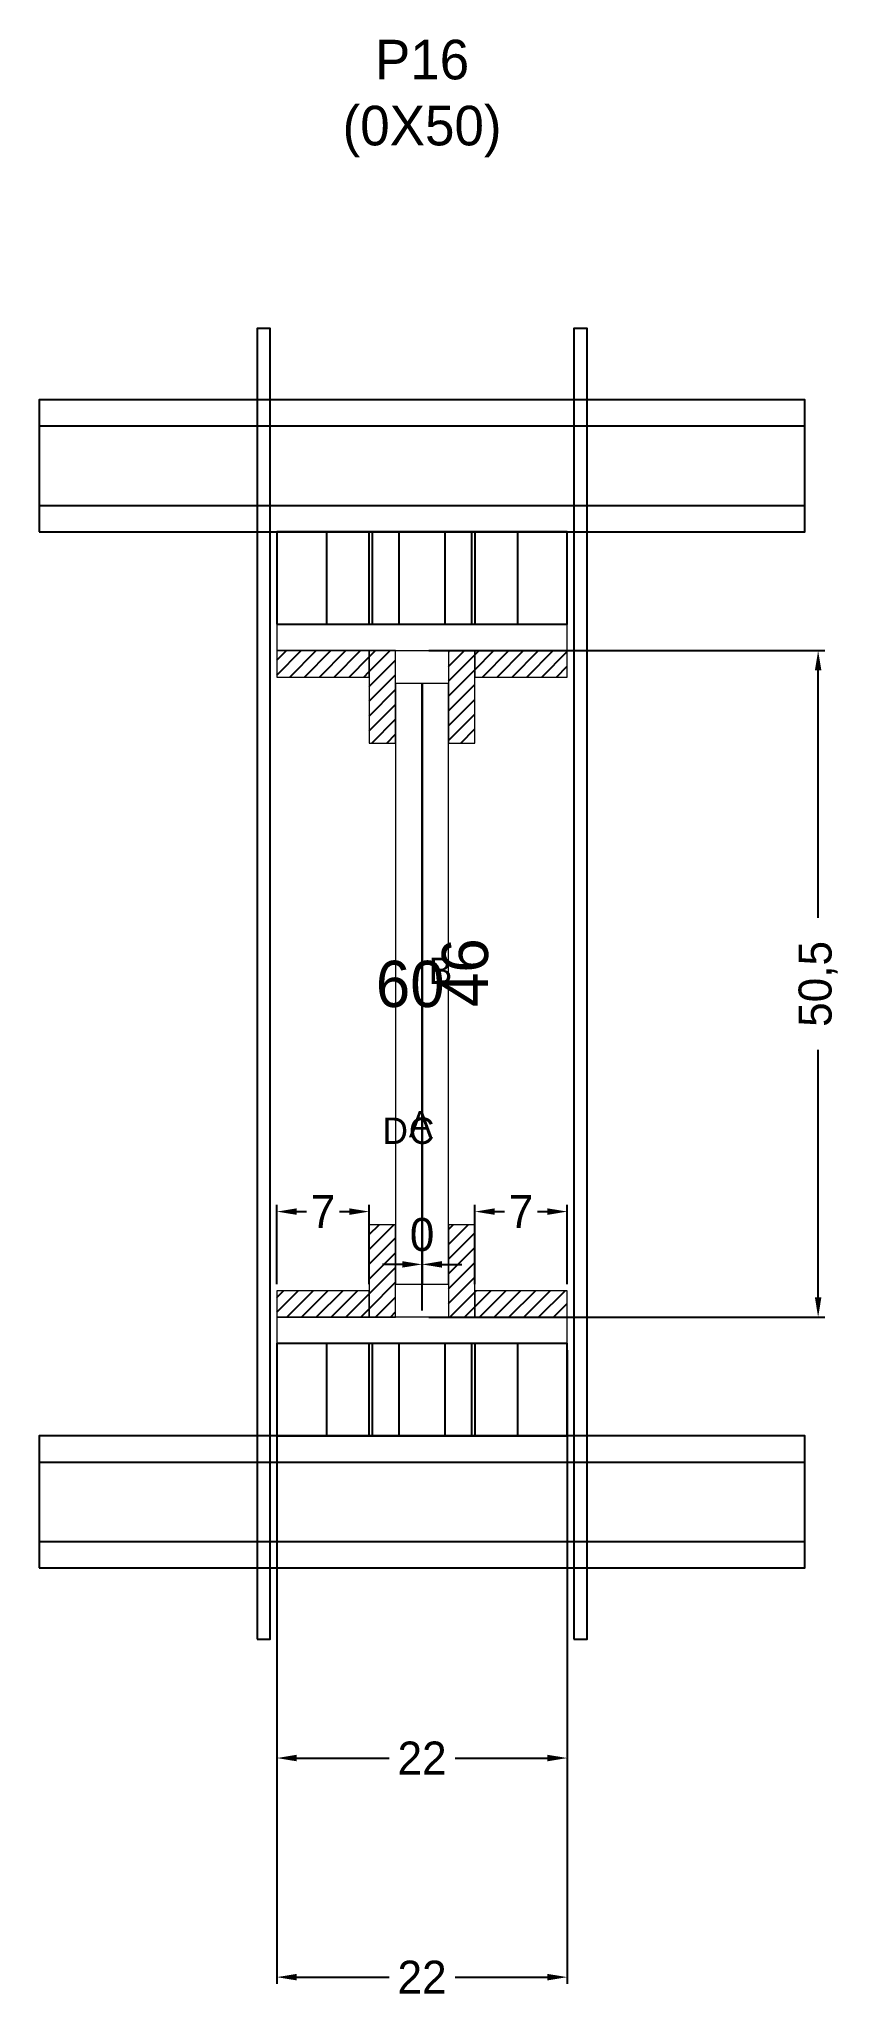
# Model space of a CAD drawing. Header units: centimetres. Extents: x -58 to 63, y -14 to 283.
import ezdxf

# ---------------------------------------------------------------- set-up
doc = ezdxf.new("R2010")
doc.units = ezdxf.units.CM
for name, color, linetype in [('CHAPA', 140, 'Continuous'), ('COTA', 241, 'Continuous'), ('Hachura', 251, 'Continuous'), ('Madeira', 30, 'Continuous'), ('NOMENCLATURA', 7, 'Continuous'), ('Painéis', 200, 'Continuous'), ('Perfil Metálico', 150, 'Continuous'), ('SARRAFO', 251, 'Continuous'), ('TEXTO_GERAL', 7, 'Continuous')]:
    doc.layers.add(name, color=color, linetype=linetype)
doc.dimstyles.new('cotax2', dxfattribs={"dimtxt": 2.5, "dimasz": 1.5, "dimexe": 0.5, "dimexo": 0.5, "dimgap": 0.5, "dimtad": 1, "dimcen": 2.5, "dimazin": 3, "dimtfac": 1, "dimtmove": 0, "dimatfit": 3})
pattern_1 = [(45, (0, 0), (-1.122532, 1.122532), [])]

# ---------------------------------------------------------------- blocks, each defined once
blk = doc.blocks.new('_CLOSEDFILLED')
at = {"color": 0, "linetype": 'BYBLOCK'}
blk.add_solid([(-1, 0.164), (0, 0), (-1, -0.164)], dxfattribs=at)
blk = doc.blocks.new('*D1')
for p, q in [((-22, 84.5), (-22, -11.5)), ((22, 84.5), (22, -11.5)), ((-19, -10.5), (-5, -10.5)), ((5, -10.5), (19, -10.5))]:
    blk.add_line(p, q)
at = {"layer": 'Defpoints'}
for p in [(-22, 85.5), (22, 85.5), (-22, -10.5)]:
    blk.add_point(p, dxfattribs=at)
at = {"layer": 'COTA', "xscale": 3, "yscale": 3, "rotation": 180}
blk.add_blockref('_CLOSEDFILLED', (-22, -10.5), dxfattribs=at)
at = {"layer": 'COTA', "xscale": 3, "yscale": 3}
blk.add_blockref('_CLOSEDFILLED', (22, -10.5), dxfattribs=at)
at = {"layer": 'COTA', "insert": (0, -10.5), "char_height": 5, "attachment_point": 5}
blk.add_mtext('22', dxfattribs=at)
blk = doc.blocks.new('*D2')
for p, q in [((0, 90.5), (0, 98.5)), ((0, 90.5), (0, 98.5)), ((-3, 97.5), (-6, 97.5)), ((0, 97.5), (0, 97.5)), ((3, 97.5), (6, 97.5))]:
    blk.add_line(p, q)
at = {"layer": 'Defpoints'}
for p in [(0, 97.5), (0, 89.5), (0, 89.5)]:
    blk.add_point(p, dxfattribs=at)
at = {"layer": 'COTA', "xscale": 3, "yscale": 3}
blk.add_blockref('_CLOSEDFILLED', (0, 97.5), dxfattribs=at)
at = {"layer": 'COTA', "xscale": 3, "yscale": 3, "rotation": 180}
blk.add_blockref('_CLOSEDFILLED', (0, 97.5), dxfattribs=at)
at = {"layer": 'COTA', "insert": (0, 102), "char_height": 5, "attachment_point": 5}
blk.add_mtext('0', dxfattribs=at)
blk = doc.blocks.new('*D3')
for p, q in [((1, 190.5), (61, 190.5)), ((60, 150), (60, 187.5)), ((60, 92.5), (60, 130)), ((1, 89.5), (61, 89.5))]:
    blk.add_line(p, q)
at = {"layer": 'Defpoints'}
for p in [(0, 190.5), (0, 89.5), (60, 89.5)]:
    blk.add_point(p, dxfattribs=at)
at = {"layer": 'COTA', "xscale": 3, "yscale": 3}
for p, rotation in [((60, 190.5), 90), ((60, 89.5), -90.00000000000001)]:
    blk.add_blockref('_CLOSEDFILLED', p, dxfattribs=dict(at, rotation=rotation))
at = {"layer": 'COTA', "insert": (60, 140), "char_height": 5, "attachment_point": 5, "rotation": 90}
blk.add_mtext('50,5', dxfattribs=at)
blk = doc.blocks.new('*D4')
for p, q in [((-22, 94.5), (-22, 106.5)), ((-19, 105.5), (-17.5, 105.5)), ((-12.5, 105.5), (-11, 105.5)), ((-8, 94.5), (-8, 106.5))]:
    blk.add_line(p, q)
at = {"layer": 'Defpoints'}
for p in [(-22, 105.5), (-22, 93.5), (-8, 93.5)]:
    blk.add_point(p, dxfattribs=at)
at = {"layer": 'COTA', "xscale": 3, "yscale": 3, "rotation": 180}
blk.add_blockref('_CLOSEDFILLED', (-22, 105.5), dxfattribs=at)
at = {"layer": 'COTA', "xscale": 3, "yscale": 3}
blk.add_blockref('_CLOSEDFILLED', (-8, 105.5), dxfattribs=at)
at = {"layer": 'COTA', "insert": (-15, 105.5), "char_height": 5, "attachment_point": 5}
blk.add_mtext('7', dxfattribs=at)
blk = doc.blocks.new('*D5')
for p, q in [((8, 94.5), (8, 106.5)), ((11, 105.5), (12.5, 105.5)), ((17.5, 105.5), (19, 105.5)), ((22, 94.5), (22, 106.5))]:
    blk.add_line(p, q)
at = {"layer": 'Defpoints'}
for p in [(8, 105.5), (8, 93.5), (22, 93.5)]:
    blk.add_point(p, dxfattribs=at)
at = {"layer": 'COTA', "xscale": 3, "yscale": 3, "rotation": 180}
blk.add_blockref('_CLOSEDFILLED', (8, 105.5), dxfattribs=at)
at = {"layer": 'COTA', "xscale": 3, "yscale": 3}
blk.add_blockref('_CLOSEDFILLED', (22, 105.5), dxfattribs=at)
at = {"layer": 'COTA', "insert": (15, 105.5), "char_height": 5, "attachment_point": 5}
blk.add_mtext('7', dxfattribs=at)
blk = doc.blocks.new('*D6')
for p, q in [((-22, 51.7), (-22, 21.7)), ((22, 51.7), (22, 21.7)), ((-19, 22.7), (-5, 22.7)), ((5, 22.7), (19, 22.7))]:
    blk.add_line(p, q)
at = {"layer": 'Defpoints'}
for p in [(-22, 52.7), (22, 52.7), (-22, 22.7)]:
    blk.add_point(p, dxfattribs=at)
at = {"layer": 'COTA', "xscale": 3, "yscale": 3, "rotation": 180}
blk.add_blockref('_CLOSEDFILLED', (-22, 22.7), dxfattribs=at)
at = {"layer": 'COTA', "xscale": 3, "yscale": 3}
blk.add_blockref('_CLOSEDFILLED', (22, 22.7), dxfattribs=at)
at = {"layer": 'COTA', "insert": (0, 22.7), "char_height": 5, "attachment_point": 5}
blk.add_mtext('22', dxfattribs=at)

msp = doc.modelspace()

# ---------------------------------------------------------------- hatches: boundary and pattern name
at = {"layer": 'Hachura'}
h = msp.add_hatch(dxfattribs=at)
h.set_pattern_fill('ANSI31')
h.set_pattern_definition(pattern_1)
h.paths.add_polyline_path([(-22, 186.5), (-8, 186.5), (-8, 190.5), (-22, 190.5)])
h = msp.add_hatch(dxfattribs=at)
h.set_pattern_fill('ANSI31')
h.set_pattern_definition(pattern_1)
h.paths.add_polyline_path([(-8, 176.5), (-4, 176.5), (-4, 190.5), (-8, 190.5)])
h = msp.add_hatch(dxfattribs=at)
h.set_pattern_fill('ANSI31')
h.set_pattern_definition(pattern_1)
h.paths.add_polyline_path([(4, 176.5), (8, 176.5), (8, 190.5), (4, 190.5)])
h = msp.add_hatch(dxfattribs=at)
h.set_pattern_fill('ANSI31')
h.set_pattern_definition(pattern_1)
h.paths.add_polyline_path([(8, 186.5), (22, 186.5), (22, 190.5), (8, 190.5)])
h = msp.add_hatch(dxfattribs=at)
h.set_pattern_fill('ANSI31')
h.set_pattern_definition(pattern_1)
h.paths.add_polyline_path([(-8, 89.5), (-4, 89.5), (-4, 103.5), (-8, 103.5)])
h = msp.add_hatch(dxfattribs=at)
h.set_pattern_fill('ANSI31')
h.set_pattern_definition(pattern_1)
h.paths.add_polyline_path([(4, 89.5), (8, 89.5), (8, 103.5), (4, 103.5)])
h = msp.add_hatch(dxfattribs=at)
h.set_pattern_fill('ANSI31')
h.set_pattern_definition(pattern_1)
h.paths.add_polyline_path([(-22, 89.5), (-8, 89.5), (-8, 93.5), (-22, 93.5)])
h = msp.add_hatch(dxfattribs=at)
h.set_pattern_fill('ANSI31')
h.set_pattern_definition(pattern_1)
h.paths.add_polyline_path([(8, 89.5), (22, 89.5), (22, 93.5), (8, 93.5)])

# ---------------------------------------------------------------- linework, layer by layer
at = {"layer": 'CHAPA', "lineweight": 18}
for points in [[(-22, 190.5), (22, 190.5), (22, 194.5), (-22, 194.5)], [(-22, 190.5), (22, 190.5), (22, 194.5), (-22, 194.5)], [(-4, 94.5), (0, 94.5), (0, 185.5), (-4, 185.5)], [(-4, 94.5), (0, 94.5), (0, 185.5), (-4, 185.5)], [(0, 94.5), (4, 94.5), (4, 185.5), (0, 185.5)], [(0, 94.5), (4, 94.5), (4, 185.5), (0, 185.5)], [(-22, 85.5), (22, 85.5), (22, 89.5), (-22, 89.5)], [(-22, 85.5), (22, 85.5), (22, 89.5), (-22, 89.5)]]:
    msp.add_lwpolyline(points, close=True, dxfattribs=at)
at = {"layer": 'Hachura'}
for points in [[(-25, 40.7), (-23, 40.7), (-23, 239.3), (-25, 239.3)], [(23, 40.7), (25, 40.7), (25, 239.3), (23, 239.3)]]:
    msp.add_lwpolyline(points, close=True, dxfattribs=at)
at = {"layer": 'Madeira', "color": 126}
for points in [[(-22, 194.5), (22, 194.5), (22, 208.5), (-22, 208.5)], [(-22, 194.5), (-8, 194.5), (-8, 208.5), (-22, 208.5)], [(-14.5, 194.5), (-7.5, 194.5), (-7.5, 208.5), (-14.5, 208.5)], [(-3.5, 194.5), (3.5, 194.5), (3.5, 208.5), (-3.5, 208.5)], [(7.5, 194.5), (14.5, 194.5), (14.5, 208.5), (7.5, 208.5)], [(8, 194.5), (22, 194.5), (22, 208.5), (8, 208.5)], [(-22, 71.5), (22, 71.5), (22, 85.5), (-22, 85.5)], [(-22, 71.5), (-8, 71.5), (-8, 85.5), (-22, 85.5)], [(-14.5, 71.5), (-7.5, 71.5), (-7.5, 85.5), (-14.5, 85.5)], [(-3.5, 71.5), (3.5, 71.5), (3.5, 85.5), (-3.5, 85.5)], [(7.5, 71.5), (14.5, 71.5), (14.5, 85.5), (7.5, 85.5)], [(8, 71.5), (22, 71.5), (22, 85.5), (8, 85.5)]]:
    msp.add_lwpolyline(points, close=True, dxfattribs=at)
at = {"layer": 'Painéis'}
msp.add_lwpolyline([(0, 94.5), (0, 94.5), (0, 185.5), (0, 185.5)], close=True, dxfattribs=at)
at = {"layer": 'Perfil Metálico', "color": 224}
for points in [[(-58, 208.5), (58, 208.5), (58, 228.5), (-58, 228.5)], [(-58, 212.5), (58, 212.5), (58, 224.5), (-58, 224.5)], [(-58, 51.5), (58, 51.5), (58, 71.5), (-58, 71.5)], [(-58, 55.5), (58, 55.5), (58, 67.5), (-58, 67.5)]]:
    msp.add_lwpolyline(points, close=True, dxfattribs=at)
at = {"layer": 'SARRAFO', "color": 251, "lineweight": 13}
for points in [[(-22, 186.5), (-8, 186.5), (-8, 190.5), (-22, 190.5)], [(-8, 176.5), (-4, 176.5), (-4, 190.5), (-8, 190.5)], [(4, 176.5), (8, 176.5), (8, 190.5), (4, 190.5)], [(8, 186.5), (22, 186.5), (22, 190.5), (8, 190.5)], [(-8, 89.5), (-4, 89.5), (-4, 103.5), (-8, 103.5)], [(4, 89.5), (8, 89.5), (8, 103.5), (4, 103.5)], [(-22, 89.5), (-8, 89.5), (-8, 93.5), (-22, 93.5)], [(8, 89.5), (22, 89.5), (22, 93.5), (8, 93.5)]]:
    msp.add_lwpolyline(points, close=True, dxfattribs=at)

# ---------------------------------------------------------------- texts
at = {"layer": 'COTA'}
msp.add_text('46', height=7, rotation=90, dxfattribs=at).set_placement((10, 136.5))
msp.add_text('60', height=7, dxfattribs=at).set_placement((-7, 136.5))
at = {"layer": 'NOMENCLATURA', "insert": (0, 265.25), "char_height": 6, "attachment_point": 8}
msp.add_mtext('P16\\P(0X50)', dxfattribs=at)
at = {"layer": 'TEXTO_GERAL'}
for s, p in [('B', (1, 140)), ('D', (-6, 115.75)), ('A', (-2, 116.75)), ('C', (-2, 115.75))]:
    msp.add_text(s, height=4, dxfattribs=at).set_placement(p)

# ---------------------------------------------------------------- dimensions: what is measured, and where the dimension line sits
at = {"layer": 'COTA'}
dim = msp.add_linear_dim(base=(60, 89.5), p1=(0, 89.5), p2=(0, 190.5), angle=90, dimstyle='cotax2', dxfattribs=at)
dim.commit()
dim.dimension.update_dxf_attribs({"geometry": '*D3', "text_midpoint": (60, 140)})
for base, p1, p2, picture, middle in [((-22, 105.5), (-22, 93.5), (-8, 93.5), '*D4', (-15, 105.5)), ((8, 105.5), (8, 93.5), (22, 93.5), '*D5', (15, 105.5)), ((0, 97.5), (0, 89.5), (0, 89.5), '*D2', (0, 102)), ((-22, -10.5), (-22, 85.5), (22, 85.5), '*D1', (0, -10.5)), ((-22, 22.7), (-22, 52.7), (22, 52.7), '*D6', (0, 22.7))]:
    dim = msp.add_linear_dim(base=base, p1=p1, p2=p2, dimstyle='cotax2', dxfattribs=at)
    dim.commit()
    dim.dimension.update_dxf_attribs({"geometry": picture, "text_midpoint": middle})

doc.saveas('drawing.dxf')
